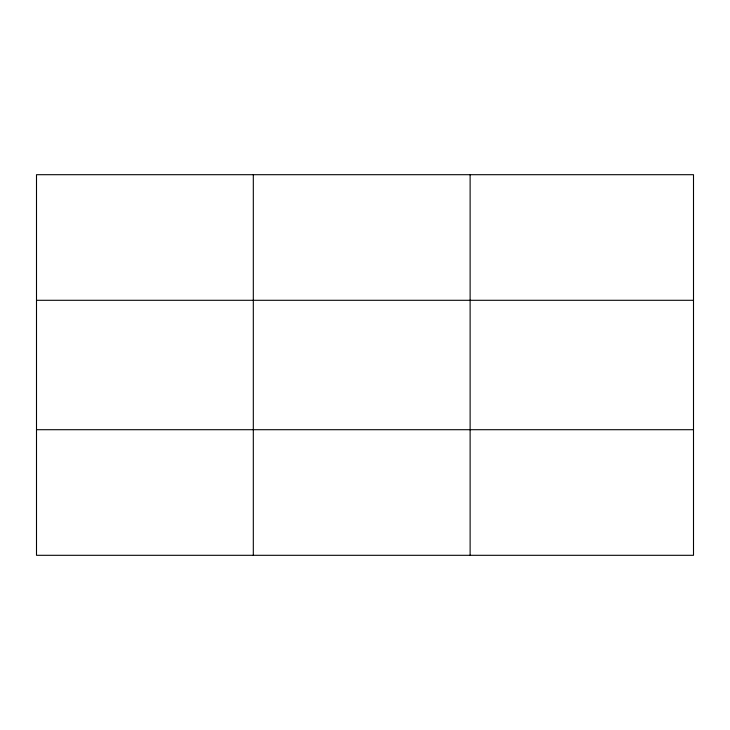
<?xml version="1.0" encoding="UTF-8"?>
<svg xmlns="http://www.w3.org/2000/svg" width="730" height="730" viewBox="0 0 730 730"><rect width="100%" height="100%" fill="white"/><g stroke="black" fill="none" stroke-linecap="round" stroke-linejoin="round"><path stroke-width="1.09" d="M253.31 555.302L253.31 174.698M470.12 555.302L470.12 174.698M36.5 300.295L693.5 300.295M36.5 429.705L693.5 429.705M693.5 539.598L693.5 555.302L36.5 555.302L36.5 174.698L693.5 174.698L693.5 539.598"/></g></svg>
